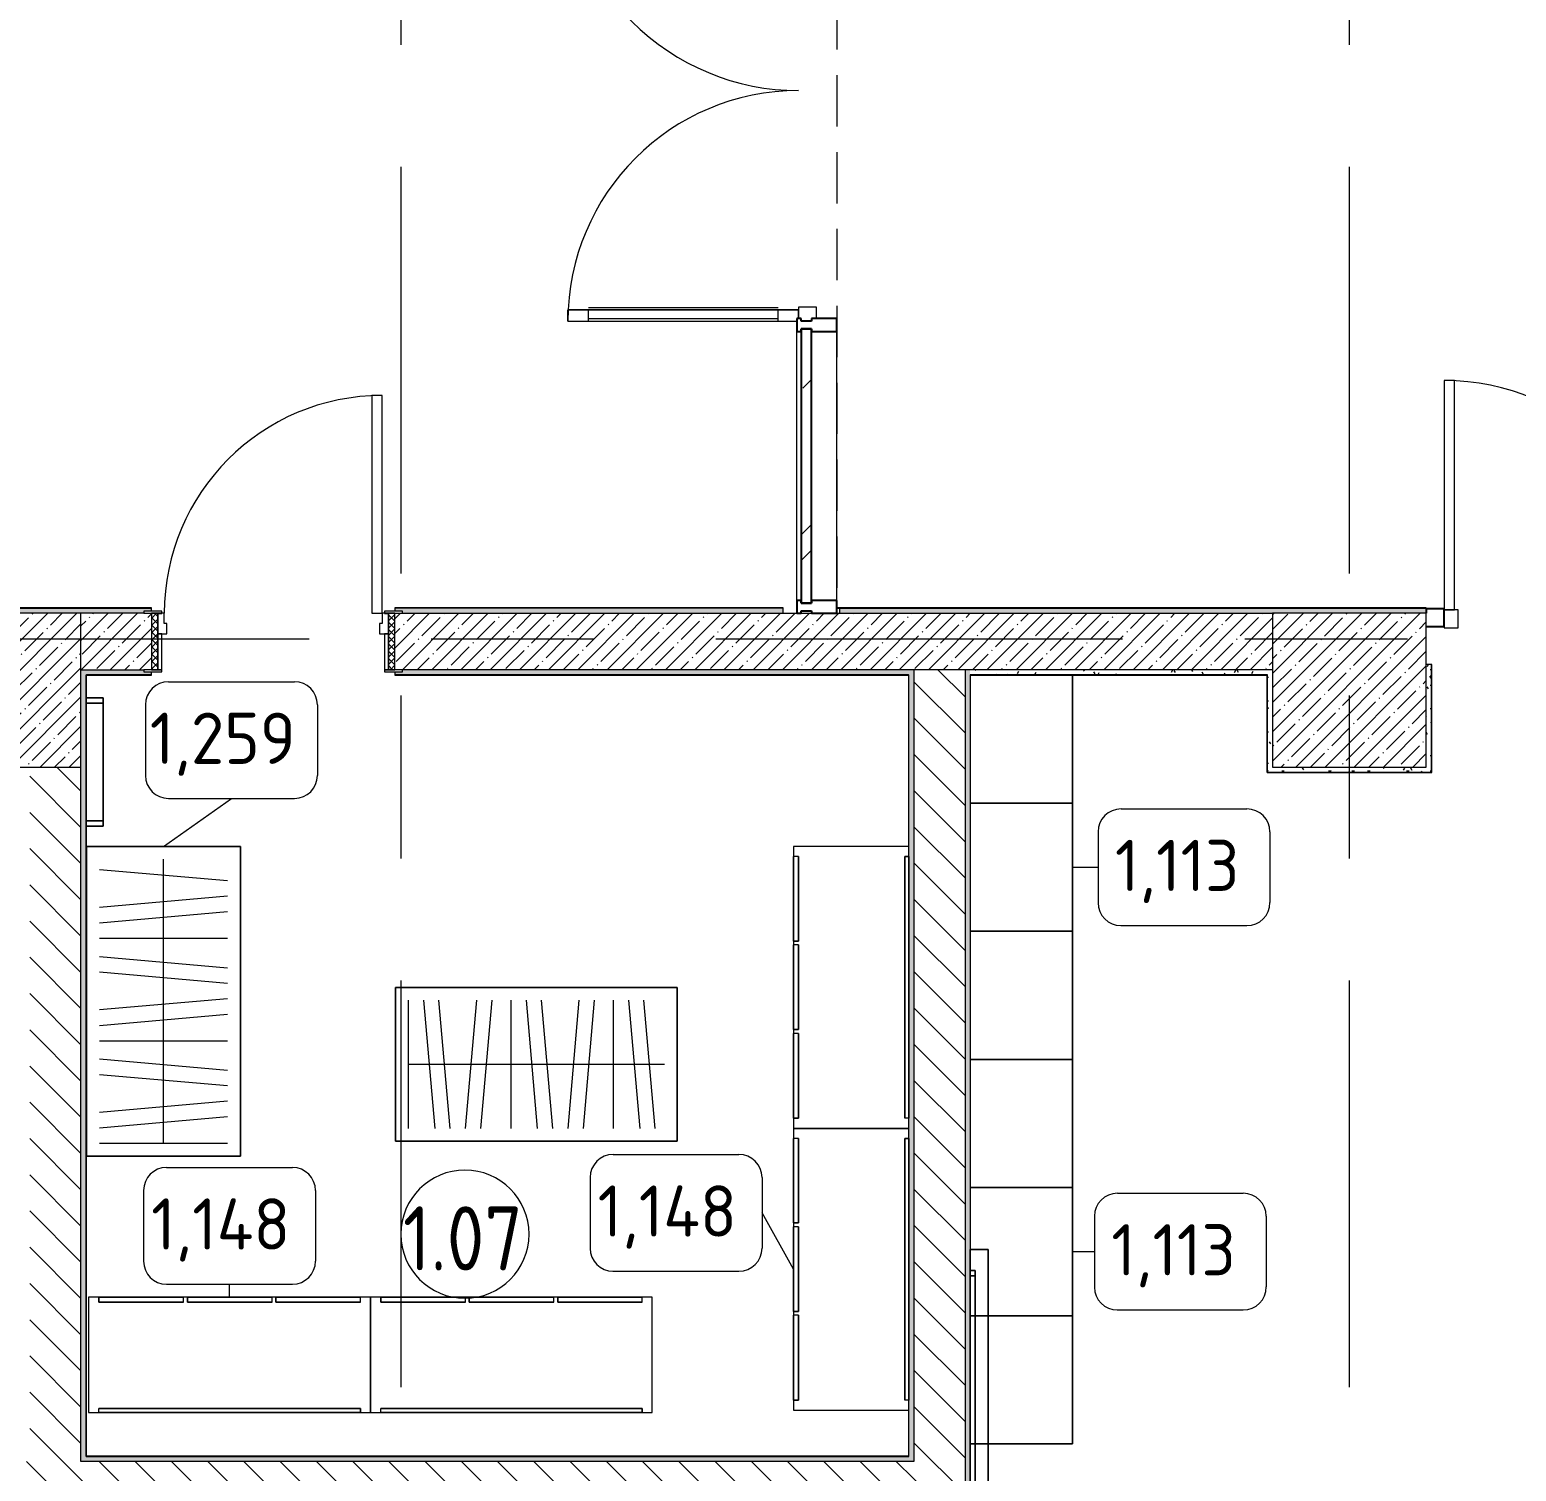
# Model space of a CAD drawing. Header units: millimetres. Extents: x -3724 to 231642, y -8553 to 29017.
# Drawn here: x 17060 to 22861, y 4552 to 10178 of the extents above; entities that cross this region are included whole.
import ezdxf

# ---------------------------------------------------------------- set-up
doc = ezdxf.new("R2010")
doc.units = ezdxf.units.MM
doc.linetypes.add('ADSK_Штрих_ш2 п1', pattern=[300, 200, -100])
doc.linetypes.add('Осевая', pattern=[3175, 635, -476.25, 1587.5, -476.25])
for name, color, linetype, lineweight in [('A-AREA-IDEN', 7, 'Continuous', 9), ('A-DETL-1', 7, 'ADSK_Штрих_ш2 п1', 9), ('A-DETL-GENF', 7, 'Continuous', 9), ('A-DOOR', 7, 'Continuous', 9), ('A-DOOR-FRAM-2', 7, 'Continuous', 9), ('A-GLAZ-CURT', 7, 'Continuous', 9), ('A-GLAZ-CURT-1', 7, 'Continuous', 25), ('A-GLAZ-CWMG', 7, 'Continuous', 9), ('A-GLAZ-CWMG-1', 7, 'Continuous', 25), ('A-WALL', 7, 'Continuous', 9), ('I-FURN-IDEN', 7, 'Continuous', 9), ('I-WALL', 7, 'Continuous', 9), ('S-COLS', 7, 'Continuous', 9), ('Оси-2', 7, 'Осевая', 9)]:
    doc.layers.add(name, color=color, linetype=linetype, lineweight=lineweight)
for name, color, linetype, lineweight, true_color in [('A-DOOR-1', 7, 'Continuous', 9, 0xc0c0c0), ('A-DOOR-FRAM-1', 7, 'Continuous', 9, 0xc0c0c0), ('A-WALL-1', 9, 'Continuous', 9, 0x808080), ('A-WALL-FNSH-1', 9, 'Continuous', 9, 0x808080), ('I-FURN-1', 9, 'Continuous', 9, 0x808080)]:
    doc.layers.add(name, color=color, linetype=linetype, lineweight=lineweight, true_color=true_color)
doc.styles.add('GOST Common', font='GOST_Common.ttf', dxfattribs={"height": 200})
doc.styles.add('GOST Common_1', font='GOST_Common.ttf', dxfattribs={"width": 0.9, "height": 250})
pattern_1 = [(135, (0, 0), (-70.7107, -70.7107), [])]
pattern_2 = [(0, (0, 0), (121.92, 30.48), [10.058, -81.382, 10.058, -81.382, -487.68]), (0, (0, 0), (121.92, 30.48), [-182.88, 10.058, -172.822, 10.058, -81.382, -213.36]), (0, (0, 0), (121.92, 30.48), [-457.2, 10.058, -50.902, 10.058, -142.342]), (120, (45.72, 15.24), (-87.356454, 90.345817), [10.058, -81.382, 10.058, -81.382, -487.68]), (120, (45.72, 15.24), (-87.356454, 90.345817), [-182.88, 10.058, -172.822, 10.058, -81.382, -213.36]), (120, (45.72, 15.24), (-87.356454, 90.345817), [-457.2, 10.058, -50.902, 10.058, -142.342]), (240, (60.96, 76.2), (-34.563546, -120.825817), [10.058, -81.382, 10.058, -81.382, -487.68]), (240, (60.96, 76.2), (-34.563546, -120.825817), [-182.88, 10.058, -172.822, 10.058, -81.382, -213.36]), (240, (60.96, 76.2), (-34.563546, -120.825817), [-457.2, 10.058, -50.902, 10.058, -142.342])]

# ---------------------------------------------------------------- blocks, each defined once
blk = doc.blocks.new('Прямоугольный импост - Импост структурный с накладкой - 160мм Темный-30756008-План расстановки мебели и оборудования 1 этажа в осях 1-12')
at = {"layer": 'A-GLAZ-CWMG-1'}
for p, q in [((-50, 0), (-50, 17)), ((-50, 17), (0, 17)), ((-40, 0), (-50, 0)), ((-40, -40), (-40, 0)), ((0, 0), (-10, 0)), ((-10, 0), (-10, -40)), ((0, 17), (0, 0)), ((-50, -140), (-50, -40)), ((-50, -40), (-40, -40)), ((-10, -40), (0, -40)), ((0, -40), (0, -140)), ((0, -140), (-50, -140))]:
    blk.add_line(p, q, dxfattribs=at)
blk = doc.blocks.new('Дверь_Витражная_остекление_ - ДВН_CОШ в витраже-31920700-План расстановки мебели и оборудования 1 этажа в осях 1-12')
at = {"layer": 'A-DETL-GENF'}
for p, q in [((-900, 60), (-855, 60)), ((-855, 60), (-855, -10)), ((900, 60), (855, 60)), ((855, 60), (855, -10)), ((-910, -930), (-910, -17)), ((-910, -17), (-910, -930)), ((-865, -10), (-900, -10)), ((-865, -10), (-900, -10)), ((-855, -10), (-900, -10)), ((-865, -930), (-865, -10)), ((-865, -930), (-865, -10)), ((855, -10), (900, -10)), ((865, -10), (900, -10)), ((865, -910), (865, -10)), ((865, -10), (865, -910)), ((900, -10), (865, -10)), ((910, -910), (910, -17)), ((910, -910), (910, -17)), ((-910, -90), (-865, -90)), ((-900, -850), (-900, -90)), ((-856, -850), (-856, -90)), ((856, -830), (856, -90)), ((910, -90), (865, -90)), ((900, -830), (900, -90)), ((-910, -850), (-865, -850)), ((910, -830), (865, -830)), ((910, -910), (865, -910)), ((865, -910), (910, -910)), ((-910, -930), (-865, -930)), ((-910, -930), (-865, -930))]:
    blk.add_line(p, q, dxfattribs=at)
at = {"layer": 'A-DOOR-1'}
for p, q in [((-910, -930), (-910, -17)), ((910, -910), (910, -17))]:
    blk.add_line(p, q, dxfattribs=at)
for centre, radius, start, end in [((-910, -10), 920, 270, 0), ((910, -10), 900, 180, 270)]:
    blk.add_arc(centre, radius, start, end, dxfattribs=at)
blk = doc.blocks.new('Системная панель - Стекло - 40мм-31920837-План расстановки мебели и оборудования 1 этажа в осях 1-12')
at = {"layer": 'A-GLAZ-CURT'}
h = blk.add_hatch(dxfattribs=at)
h.set_pattern_fill('FP_18', color=256, style=0, pattern_type=2)
h.set_pattern_definition([(135, (8375, -20170.26), (-282.843, -282.843), [200, -600]), (135, (8475, -20370.26), (-282.843, -282.843), [600, -200]), (135, (8575, -19970.26), (-282.843, -282.843), [200, -600])])
h.paths.add_polyline_path([(535, 0), (535, 40), (-535, 40), (-535, 0), (-157, 0)])
at = {"layer": 'A-GLAZ-CURT-1'}
for p, q in [((535, 40), (-535, 40)), ((-535, 40), (-535, 0)), ((-535, 0), (535, 0)), ((535, 0), (535, 40))]:
    blk.add_line(p, q, dxfattribs=at)
blk = doc.blocks.new('Прямоугольный импост - Импост структурный с накладкой - 160мм Темный-31920697-План расстановки мебели и оборудования 1 этажа в осях 1-12')
at = {"layer": 'A-GLAZ-CWMG'}
for p, q in [((20053.3, 7950), (20053.3, 9000)), ((20210.3, 7950), (20210.3, 9000))]:
    blk.add_line(p, q, dxfattribs=at)
blk = doc.blocks.new('Прямоугольный импост - Импост структурный с накладкой - 160мм Темный-30755591-План расстановки мебели и оборудования 1 этажа в осях 1-12')
at = {"layer": 'A-GLAZ-CWMG-1'}
for p, q in [((-25, 0), (-25, 17)), ((-25, 17), (25, 17)), ((-15, 0), (-25, 0)), ((-15, -40), (-15, 0)), ((25, 0), (15, 0)), ((15, 0), (15, -40)), ((25, 17), (25, 0)), ((-25, -140), (-25, -40)), ((-25, -40), (-15, -40)), ((15, -40), (25, -40)), ((25, -40), (25, -140)), ((25, -140), (-25, -140))]:
    blk.add_line(p, q, dxfattribs=at)
blk = doc.blocks.new('BSC_Колонна _Прямоугольная - 600х600-V54-План расстановки мебели и оборудования 1 этажа в осях 1-12')
at = {"layer": 'S-COLS'}
h = blk.add_hatch(dxfattribs=at)
h.set_pattern_fill('FP_76', color=256, style=0, pattern_type=2)
h.set_pattern_definition([(45, (-22210, -7600), (-57.02463, 57.02463), []), (45, (-22152.975, -7600), (-57.02463, 57.02463), [100.806, -20.161, 3.353, -16.808])])
h.paths.add_polyline_path([(300, -300), (300, 300), (-300, 300), (-300, -300)])
for p, q in [((300, 300), (-300, 300)), ((-300, 300), (-300, -300)), ((300, -300), (300, 300)), ((-300, -300), (300, -300))]:
    blk.add_line(p, q, dxfattribs=at)
blk = doc.blocks.new('BSC_Колонна _Прямоугольная - 600х600-V65-План расстановки мебели и оборудования 1 этажа в осях 1-12')
at = {"layer": 'S-COLS'}
h = blk.add_hatch(dxfattribs=at)
h.set_pattern_fill('FP_89', color=256, style=0, pattern_type=2)
h.set_pattern_definition([(45, (-16960, -7600), (-57.02463, 57.02463), []), (45, (-16902.975, -7600), (-57.02463, 57.02463), [100.806, -20.161, 3.353, -16.808])])
h.paths.add_polyline_path([(100, -300), (300, -300), (300, 300), (-300, 300), (-300, -300)])
for p, q in [((300, 300), (-300, 300)), ((-300, 300), (-300, -300)), ((300, -300), (300, 300)), ((-300, -300), (300, -300))]:
    blk.add_line(p, q, dxfattribs=at)
blk = doc.blocks.new('110_Дверь_СКБ_1Ст_Внутренняя1 - Д-7_л__950x2100h_Туалет-21784696-План расстановки мебели и оборудования 1 этажа в осях 1-12')
at = {"layer": 'A-DOOR'}
h = blk.add_hatch(dxfattribs=at)
h.set_pattern_fill('FP_98', color=256, style=0, pattern_type=2)
h.set_pattern_definition([(135, (1826.41, 174.685), (-14.14214, -14.14214), []), (225, (1826.41, 174.685), (14.14214, -14.14214), [])])
h.paths.add_polyline_path([(487.5, -110), (487.5, 110), (462.5, 110), (462.5, -110)])
at = {"layer": 'A-DOOR-FRAM-2'}
h = blk.add_hatch(dxfattribs=at)
h.set_pattern_fill('FP_99', color=256, style=0, pattern_type=2)
h.set_pattern_definition([(45, (-296.384, 174.685), (-14.1421, 14.1421), []), (135, (-296.384, 174.685), (-14.1421, -14.1421), [])])
h.paths.add_polyline_path([(-437.5, -110), (-437.5, 110), (-462.5, 110), (-462.5, -110)])
at = {"layer": 'A-DOOR-1'}
for p, q in [((437.5, 960), (397.5, 960)), ((397.5, 960), (397.5, 110)), ((437.5, 110), (437.5, 960)), ((397.5, 110), (437.5, 110))]:
    blk.add_line(p, q, dxfattribs=at)
blk.add_arc((437.5, 110), 850, 90, 180, dxfattribs=at)
at = {"layer": 'A-DOOR-FRAM-1'}
for p, q in [((-422.5, 118), (-492.5, 118)), ((-492.5, 118), (-492.5, 110)), ((-422.5, 110), (-422.5, 118)), ((517.5, 118), (447.5, 118)), ((447.5, 118), (447.5, 110)), ((517.5, 110), (517.5, 118)), ((-492.5, 110), (-422.5, 110)), ((-437.5, 110), (-462.5, 110)), ((-462.5, 110), (-462.5, -110)), ((-412.5, 110), (-437.5, 110)), ((-437.5, 110), (-437.5, 30)), ((-437.5, -110), (-437.5, 110)), ((-422.5, 110), (-437.5, 110)), ((-437.5, 110), (-437.5, 109)), ((-437.5, 109), (-422.5, 109)), ((-422.5, 109), (-422.5, 110)), ((-412.5, 70), (-412.5, 110)), ((-402.5, 70), (-412.5, 70)), ((-402.5, 30), (-402.5, 70)), ((437.5, 70), (427.5, 70)), ((427.5, 70), (427.5, 30)), ((437.5, 110), (437.5, 70)), ((462.5, 110), (437.5, 110)), ((462.5, 110), (447.5, 110)), ((447.5, 110), (447.5, 109)), ((447.5, 110), (517.5, 110)), ((447.5, 109), (462.5, 109)), ((462.5, 30), (462.5, 110)), ((487.5, 110), (462.5, 110)), ((462.5, 110), (462.5, -110)), ((462.5, 109), (462.5, 110)), ((487.5, -110), (487.5, 110)), ((-437.5, 30), (-402.5, 30)), ((-422.5, 30), (-437.5, 30)), ((-437.5, 30), (-437.5, -110)), ((-422.5, -110), (-422.5, 30)), ((427.5, 30), (462.5, 30)), ((462.5, 30), (447.5, 30)), ((447.5, 30), (447.5, -110)), ((462.5, -110), (462.5, 30)), ((-422.5, -110), (-492.5, -110)), ((-492.5, -110), (-492.5, -118)), ((-462.5, -110), (-437.5, -110)), ((-437.5, -110), (-422.5, -110)), ((-422.5, -118), (-422.5, -110)), ((447.5, -110), (462.5, -110)), ((517.5, -110), (447.5, -110)), ((447.5, -110), (447.5, -118)), ((462.5, -110), (487.5, -110)), ((517.5, -118), (517.5, -110)), ((-492.5, -118), (-422.5, -118)), ((447.5, -118), (517.5, -118))]:
    blk.add_line(p, q, dxfattribs=at)
blk = doc.blocks.new('Дверь_Витражная_остекление_ - ДВН_ДАО_Главный вход_1200 в свету-31742133-План расстановки мебели и оборудования 1 этажа в осях 1-12')
at = {"layer": 'A-DETL-GENF'}
for p, q in [((-607.5, 925), (-647.5, 925)), ((-647.5, 925), (-647.5, 35)), ((-607.5, 30), (-607.5, 925)), ((647.5, 430), (607.5, 430)), ((607.5, 430), (607.5, 30)), ((647.5, 35), (647.5, 430)), ((-647.5, 30), (-607.5, 30)), ((-592.5, 30), (-647.5, 30)), ((-592.5, -40), (-592.5, 30)), ((592.5, -40), (592.5, 30)), ((592.5, 30), (647.5, 30)), ((607.5, 30), (647.5, 30)), ((-647.5, -35), (-647.5, -40)), ((-647.5, -40), (-592.5, -40)), ((647.5, -40), (592.5, -40)), ((647.5, -35), (647.5, -40))]:
    blk.add_line(p, q, dxfattribs=at)
at = {"layer": 'A-DOOR-1'}
for p, q in [((-647.5, 925), (-647.5, 35)), ((647.5, 430), (647.5, 35))]:
    blk.add_line(p, q, dxfattribs=at)
for centre, radius, start, end in [((-647.5, 30), 895, 360, 90), ((647.5, 30), 400, 90, 180)]:
    blk.add_arc(centre, radius, start, end, dxfattribs=at)
blk = doc.blocks.new('Шкаф с вешалками - 2000-25535017-План расстановки мебели и оборудования 1 этажа в осях 1-12')
at = {"layer": 'A-DETL-GENF'}
for p, q in [((50, 550), (50, 50)), ((110, 550), (153.7, 50)), ((213.7, 50), (170, 550)), ((273.7, 50), (317.5, 550)), ((333.7, 50), (377.5, 550)), ((450, 550), (450, 50)), ((510, 550), (553.7, 50)), ((613.7, 50), (570, 550)), ((673.7, 50), (717.5, 550)), ((733.7, 50), (777.5, 550)), ((850, 550), (850, 50)), ((910, 550), (953.7, 50)), ((1013.7, 50), (970, 550)), ((50, 300), (1050, 300))]:
    blk.add_line(p, q, dxfattribs=at)
at = {"layer": 'I-FURN-1'}
for p, q in [((1100, 600), (0, 600)), ((0, 600), (0, 0)), ((0, 0), (0, 600)), ((0, 600), (1100, 600)), ((1100, 0), (1100, 600)), ((1100, 600), (1100, 0)), ((0, 0), (1100, 0)), ((1100, 0), (0, 0))]:
    blk.add_line(p, q, dxfattribs=at)
blk = doc.blocks.new('Шкаф с вешалками - 2000-25533530-План расстановки мебели и оборудования 1 этажа в осях 1-12')
at = {"layer": 'A-DETL-GENF'}
for p, q in [((50, 550), (50, 50)), ((110, 550), (153.7, 50)), ((213.7, 50), (170, 550)), ((273.7, 50), (317.5, 550)), ((333.7, 50), (377.5, 550)), ((450, 550), (450, 50)), ((510, 550), (553.7, 50)), ((613.7, 50), (570, 550)), ((673.7, 50), (717.5, 550)), ((733.7, 50), (777.5, 550)), ((850, 550), (850, 50)), ((910, 550), (953.7, 50)), ((1013.7, 50), (970, 550)), ((1073.7, 50), (1117.5, 550)), ((50, 300), (1158, 300))]:
    blk.add_line(p, q, dxfattribs=at)
at = {"layer": 'I-FURN-1'}
for p, q in [((1208, 600), (0, 600)), ((0, 600), (0, 0)), ((0, 0), (0, 600)), ((0, 600), (1208, 600)), ((1208, 0), (1208, 600)), ((1208, 600), (1208, 0)), ((0, 0), (1208, 0)), ((1208, 0), (0, 0))]:
    blk.add_line(p, q, dxfattribs=at)
blk = doc.blocks.new('стеллаж для обуви 1000х450х1 - 1100 x 1700 x 450 mm-25471993-План расстановки мебели и оборудования 1 этажа в осях 1-12')
at = {"layer": 'I-FURN-1'}
for p, q in [((72.1, 184.9), (72.1, -265.1)), ((72.1, 184.9), (72.1, -265.1)), ((111.1, 184.9), (1132.1, 184.9)), ((1132.1, 184.9), (111.1, 184.9)), ((111.1, 169.9), (111.1, 184.9)), ((111.1, 184.9), (111.1, 169.9)), ((1132.1, 184.9), (1132.1, 169.9)), ((1132.1, 184.9), (1132.1, 169.9)), ((1172.1, -265.1), (1172.1, 184.9)), ((1172.1, -265.1), (1172.1, 184.9)), ((111.1, 169.9), (1132.1, 169.9)), ((1132.1, 169.9), (111.1, 169.9)), ((72.1, -265.1), (1172.1, -265.1)), ((441.2, -245.1), (111.1, -245.1)), ((111.1, -245.1), (441.2, -245.1)), ((441.2, -245.1), (111.1, -245.1)), ((111.1, -245.1), (441.2, -245.1)), ((441.2, -245.1), (111.1, -245.1)), ((111.1, -245.1), (441.2, -245.1)), ((111.1, -245.1), (111.1, -265.1)), ((111.1, -245.1), (111.1, -265.1)), ((111.1, -245.1), (111.1, -265.1)), ((111.1, -245.1), (111.1, -265.1)), ((111.1, -245.1), (111.1, -265.1)), ((111.1, -245.1), (111.1, -265.1)), ((441.2, -265.1), (111.1, -265.1)), ((111.1, -265.1), (441.2, -265.1)), ((441.2, -265.1), (111.1, -265.1)), ((111.1, -265.1), (441.2, -265.1)), ((441.2, -265.1), (111.1, -265.1)), ((111.1, -265.1), (441.2, -265.1)), ((172.1, -265.1), (1172.1, -265.1)), ((441.2, -265.1), (441.2, -245.1)), ((441.2, -245.1), (441.2, -265.1)), ((441.2, -265.1), (441.2, -245.1)), ((441.2, -245.1), (441.2, -265.1)), ((441.2, -265.1), (441.2, -245.1)), ((441.2, -245.1), (441.2, -265.1)), ((786.2, -245.1), (456.2, -245.1)), ((456.2, -245.1), (786.2, -245.1)), ((786.2, -245.1), (456.2, -245.1)), ((456.2, -245.1), (786.2, -245.1)), ((786.2, -245.1), (456.2, -245.1)), ((456.2, -245.1), (786.2, -245.1)), ((456.2, -245.1), (456.2, -265.1)), ((456.2, -245.1), (456.2, -265.1)), ((456.2, -245.1), (456.2, -265.1)), ((456.2, -245.1), (456.2, -265.1)), ((456.2, -245.1), (456.2, -265.1)), ((456.2, -245.1), (456.2, -265.1)), ((786.2, -265.1), (456.2, -265.1)), ((456.2, -265.1), (786.2, -265.1)), ((786.2, -265.1), (456.2, -265.1)), ((456.2, -265.1), (786.2, -265.1)), ((786.2, -265.1), (456.2, -265.1)), ((456.2, -265.1), (786.2, -265.1)), ((786.2, -265.1), (786.2, -245.1)), ((786.2, -245.1), (786.2, -265.1)), ((786.2, -265.1), (786.2, -245.1)), ((786.2, -245.1), (786.2, -265.1)), ((786.2, -265.1), (786.2, -245.1)), ((786.2, -245.1), (786.2, -265.1)), ((1132.1, -245.1), (801.2, -245.1)), ((801.2, -245.1), (1132.1, -245.1)), ((1132.1, -245.1), (801.2, -245.1)), ((801.2, -245.1), (1132.1, -245.1)), ((1132.1, -245.1), (801.2, -245.1)), ((801.2, -245.1), (1132.1, -245.1)), ((801.2, -245.1), (801.2, -265.1)), ((801.2, -245.1), (801.2, -265.1)), ((801.2, -245.1), (801.2, -265.1)), ((801.2, -245.1), (801.2, -265.1)), ((801.2, -245.1), (801.2, -265.1)), ((801.2, -245.1), (801.2, -265.1)), ((1132.1, -265.1), (801.2, -265.1)), ((801.2, -265.1), (1132.1, -265.1)), ((1132.1, -265.1), (801.2, -265.1)), ((801.2, -265.1), (1132.1, -265.1)), ((1132.1, -265.1), (801.2, -265.1)), ((801.2, -265.1), (1132.1, -265.1)), ((1132.1, -265.1), (1132.1, -245.1)), ((1132.1, -245.1), (1132.1, -265.1)), ((1132.1, -265.1), (1132.1, -245.1)), ((1132.1, -245.1), (1132.1, -265.1)), ((1132.1, -265.1), (1132.1, -245.1)), ((1132.1, -245.1), (1132.1, -265.1))]:
    blk.add_line(p, q, dxfattribs=at)
blk = doc.blocks.new('стеллаж для обуви 1000х450х1 - 1100 x 1700 x 450 mm-V104-План расстановки мебели и оборудования 1 этажа в осях 1-12')
at = {"layer": 'I-FURN-1'}
for p, q in [((1172.1, 184.9), (72.1, 184.9)), ((72.1, 184.9), (72.1, -265.1)), ((72.1, 184.9), (72.1, -265.1)), ((111.1, 184.9), (1132.1, 184.9)), ((1132.1, 184.9), (111.1, 184.9)), ((111.1, 169.9), (111.1, 184.9)), ((111.1, 184.9), (111.1, 169.9)), ((1172.1, 184.9), (172.1, 184.9)), ((1132.1, 184.9), (1132.1, 169.9)), ((1132.1, 184.9), (1132.1, 169.9)), ((1172.1, -265.1), (1172.1, 184.9)), ((1172.1, -265.1), (1172.1, 184.9)), ((111.1, 169.9), (1132.1, 169.9)), ((1132.1, 169.9), (111.1, 169.9)), ((72.1, -265.1), (1172.1, -265.1)), ((441.2, -245.1), (111.1, -245.1)), ((111.1, -245.1), (441.2, -245.1)), ((441.2, -245.1), (111.1, -245.1)), ((111.1, -245.1), (441.2, -245.1)), ((441.2, -245.1), (111.1, -245.1)), ((111.1, -245.1), (441.2, -245.1)), ((111.1, -245.1), (111.1, -265.1)), ((111.1, -245.1), (111.1, -265.1)), ((111.1, -245.1), (111.1, -265.1)), ((111.1, -245.1), (111.1, -265.1)), ((111.1, -245.1), (111.1, -265.1)), ((111.1, -245.1), (111.1, -265.1)), ((441.2, -265.1), (111.1, -265.1)), ((111.1, -265.1), (441.2, -265.1)), ((441.2, -265.1), (111.1, -265.1)), ((111.1, -265.1), (441.2, -265.1)), ((441.2, -265.1), (111.1, -265.1)), ((111.1, -265.1), (441.2, -265.1)), ((172.1, -265.1), (1172.1, -265.1)), ((441.2, -265.1), (441.2, -245.1)), ((441.2, -245.1), (441.2, -265.1)), ((441.2, -265.1), (441.2, -245.1)), ((441.2, -245.1), (441.2, -265.1)), ((441.2, -265.1), (441.2, -245.1)), ((441.2, -245.1), (441.2, -265.1)), ((786.2, -245.1), (456.2, -245.1)), ((456.2, -245.1), (786.2, -245.1)), ((786.2, -245.1), (456.2, -245.1)), ((456.2, -245.1), (786.2, -245.1)), ((786.2, -245.1), (456.2, -245.1)), ((456.2, -245.1), (786.2, -245.1)), ((456.2, -245.1), (456.2, -265.1)), ((456.2, -245.1), (456.2, -265.1)), ((456.2, -245.1), (456.2, -265.1)), ((456.2, -245.1), (456.2, -265.1)), ((456.2, -245.1), (456.2, -265.1)), ((456.2, -245.1), (456.2, -265.1)), ((786.2, -265.1), (456.2, -265.1)), ((456.2, -265.1), (786.2, -265.1)), ((786.2, -265.1), (456.2, -265.1)), ((456.2, -265.1), (786.2, -265.1)), ((786.2, -265.1), (456.2, -265.1)), ((456.2, -265.1), (786.2, -265.1)), ((786.2, -265.1), (786.2, -245.1)), ((786.2, -245.1), (786.2, -265.1)), ((786.2, -265.1), (786.2, -245.1)), ((786.2, -245.1), (786.2, -265.1)), ((786.2, -265.1), (786.2, -245.1)), ((786.2, -245.1), (786.2, -265.1)), ((1132.1, -245.1), (801.2, -245.1)), ((801.2, -245.1), (1132.1, -245.1)), ((1132.1, -245.1), (801.2, -245.1)), ((801.2, -245.1), (1132.1, -245.1)), ((1132.1, -245.1), (801.2, -245.1)), ((801.2, -245.1), (1132.1, -245.1)), ((801.2, -245.1), (801.2, -265.1)), ((801.2, -245.1), (801.2, -265.1)), ((801.2, -245.1), (801.2, -265.1)), ((801.2, -245.1), (801.2, -265.1)), ((801.2, -245.1), (801.2, -265.1)), ((801.2, -245.1), (801.2, -265.1)), ((1132.1, -265.1), (801.2, -265.1)), ((801.2, -265.1), (1132.1, -265.1)), ((1132.1, -265.1), (801.2, -265.1)), ((801.2, -265.1), (1132.1, -265.1)), ((1132.1, -265.1), (801.2, -265.1)), ((801.2, -265.1), (1132.1, -265.1)), ((1132.1, -265.1), (1132.1, -245.1)), ((1132.1, -245.1), (1132.1, -265.1)), ((1132.1, -265.1), (1132.1, -245.1)), ((1132.1, -245.1), (1132.1, -265.1)), ((1132.1, -265.1), (1132.1, -245.1)), ((1132.1, -245.1), (1132.1, -265.1))]:
    blk.add_line(p, q, dxfattribs=at)
blk = doc.blocks.new('Зеркало обычное - 1_30-27003948-План расстановки мебели и оборудования 1 этажа в осях 1-12')
at = {"layer": 'I-FURN-1'}
for p, q in [((250, 60), (-250, 60)), ((-250, 60), (-250, -6.2)), ((-250, -6.2), (-250, 60)), ((230, 60), (-230, 60)), ((-230, 60), (-230, -6.2)), ((-230, -6.2), (-230, 60)), ((230, 60), (-230, 60)), ((-230, -6.2), (-230, 60)), ((-230, -6.2), (-230, 60)), ((230, -6.2), (230, 60)), ((230, 60), (230, -6.2)), ((230, 60), (230, -6.2)), ((230, -6.2), (230, 60)), ((250, -6.2), (250, 60)), ((250, 60), (250, -6.2)), ((-250, -6.2), (250, -6.2)), ((-230, -6.2), (-250, -6.2)), ((-230, -6.2), (230, -6.2)), ((230, -6.2), (-230, -6.2)), ((230, -6.2), (-230, -6.2)), ((-230, -6.2), (230, -6.2)), ((230, -6.2), (-230, -6.2)), ((250, -6.2), (230, -6.2))]:
    blk.add_line(p, q, dxfattribs=at)
blk = doc.blocks.new('Зеркало обычное - Доска-32858920-План расстановки мебели и оборудования 1 этажа в осях 1-12')
at = {"layer": 'I-FURN-1'}
for p, q in [((2025, 60), (-2025, 60)), ((-2025, 60), (-2025, 40)), ((-2025, 40), (-2025, 60)), ((2005, 60), (-2005, 60)), ((-2005, 60), (-2005, 40)), ((-2005, 40), (-2005, 60)), ((2005, 60), (-2005, 60)), ((-2005, 40), (-2005, 60)), ((-2005, 40), (-2005, 60)), ((2005, 40), (2005, 60)), ((2005, 60), (2005, 40)), ((2005, 60), (2005, 40)), ((2005, 40), (2005, 60)), ((2025, 40), (2025, 60)), ((2025, 60), (2025, 40)), ((-2025, 40), (2025, 40)), ((-2017.3, 40), (-2025, 40)), ((-2005, 40), (-2017.3, 40)), ((-2005, 40), (2005, 40)), ((2005, 40), (-2005, 40)), ((2005, 40), (-2005, 40)), ((-2005, 40), (2005, 40)), ((2005, 40), (-2005, 40)), ((2025, 40), (2005, 40))]:
    blk.add_line(p, q, dxfattribs=at)
blk = doc.blocks.new('1_113 тумба - 1_113 тумба-V152-План расстановки мебели и оборудования 1 этажа в осях 1-12')
at = {"layer": 'I-FURN-1'}
for p, q in [((-399, 1500), (0, 1500)), ((0, 1500), (-399, 1500)), ((-399, 1500), (0, 1500)), ((0, 1500), (0, 0)), ((0, 1000), (0, 1500)), ((0, 1500), (0, 1000)), ((0, 1000), (-399, 1000)), ((-399, 1000), (0, 1000)), ((-399, 1000), (0, 1000)), ((0, 1000), (-399, 1000)), ((0, 500), (0, 1000)), ((0, 1000), (0, 500)), ((-399, 500), (0, 500)), ((0, 500), (-399, 500)), ((0, 500), (-399, 500)), ((-399, 500), (0, 500)), ((0, 0), (0, 500)), ((0, 500), (0, 0)), ((0, 0), (-399, 0)), ((-399, 0), (0, 0)), ((0, 0), (-399, 0))]:
    blk.add_line(p, q, dxfattribs=at)
blk = doc.blocks.new('1_113 тумба - 1_113 тумба-V153-План расстановки мебели и оборудования 1 этажа в осях 1-12')
at = {"layer": 'I-FURN-1'}
for p, q in [((-399, 1500), (0, 1500)), ((0, 1500), (-399, 1500)), ((-399, 1500), (0, 1500)), ((0, 1500), (0, 0)), ((0, 1000), (0, 1500)), ((0, 1500), (0, 1000)), ((0, 1000), (-399, 1000)), ((-399, 1000), (0, 1000)), ((-399, 1000), (0, 1000)), ((0, 1000), (-399, 1000)), ((0, 500), (0, 1000)), ((0, 1000), (0, 500)), ((-399, 500), (-379, 500)), ((-379, 500), (-399, 500)), ((-379, 500), (-398.8, 500)), ((-398.8, 500), (-379, 500)), ((-379, 500), (0, 500)), ((-328.8, 500), (-379, 500)), ((0, 500), (-379, 500)), ((-379, 500), (-328.8, 500)), ((0, 500), (-328.8, 500)), ((-328.8, 500), (0, 500)), ((0, 0), (0, 500)), ((0, 500), (0, 0)), ((-399, 0), (-379, 0)), ((-379, 0), (-398.8, 0)), ((-379, 0), (-398.8, 0)), ((-328.8, 0), (-379, 0)), ((-379, 0), (0, 0)), ((-328.8, 0), (-379, 0)), ((0, 0), (-328.8, 0)), ((0, 0), (-328.8, 0))]:
    blk.add_line(p, q, dxfattribs=at)
blk = doc.blocks.new('Прямоугольный импост - 50 x 70 мм-31701779-План расстановки мебели и оборудования 1 этажа в осях 1-12')
at = {"layer": 'A-GLAZ-CWMG-1'}
for p, q in [((0, 35), (-70, 35)), ((-70, 35), (-70, -35)), ((-70, -35), (0, -35)), ((0, -35), (0, -17))]:
    blk.add_line(p, q, dxfattribs=at)
blk = doc.blocks.new('Марка_Мебель - В прямоуг_Balcon_Марка-25523697-План расстановки мебели и оборудования 1 этажа в осях 1-12')
at = {"layer": 'I-FURN-IDEN'}
for p, q in [((-2.455, 2.278), (2.455, 2.278)), ((-3.355, 1.378), (-3.355, -1.384)), ((3.355, 1.378), (3.355, -1.378)), ((-2.461, -2.278), (2.455, -2.278))]:
    blk.add_line(p, q, dxfattribs=at)
for centre, radius, start, end in [((-2.455, 1.378), 0.9, 90, 180), ((2.455, 1.378), 0.9, 0, 90), ((-2.461, -1.384), 0.893, 180, 270), ((2.455, -1.378), 0.9, 270, 0)]:
    blk.add_arc(centre, radius, start, end, dxfattribs=at)
blk = doc.blocks.new('Марка_Помещения - Номер-25198446-План расстановки мебели и оборудования 1 этажа в осях 1-12')
at = {"layer": 'A-AREA-IDEN'}
for start, end in [(360, 180), (180, 360)]:
    blk.add_arc((0, 0), 2.5, start, end, dxfattribs=at)

msp = doc.modelspace()

# ---------------------------------------------------------------- hatches: boundary and pattern name
at = {"layer": 'I-WALL'}
h = msp.add_hatch(dxfattribs=at)
h.set_pattern_fill('FP_103', color=256, style=0, pattern_type=2)
h.set_pattern_definition(pattern_2)
h.paths.add_polyline_path([(14310, 7900), (14700, 7900), (14700, 7908), (14730, 7908), (14730, 7920), (14310, 7920)])
h.paths.add_polyline_path([(16130, 7900), (17505, 7900), (17505, 7908), (17535, 7908), (17535, 7920), (15855, 7920), (15855, 7908), (15860, 7908), (15860, 7900), (16127, 7900)])
h.paths.add_polyline_path([(20000, 7900), (20000, 7920), (18485, 7920), (18485, 7908), (18515, 7908), (18515, 7900), (18627.2, 7900)])
h = msp.add_hatch(dxfattribs=at)
h.set_pattern_fill('FP_1', color=256, style=0, pattern_type=2)
h.set_pattern_definition([(45, (0, 0), (-57.02463, 57.02463), []), (45, (57.025, 0), (-57.02463, 57.02463), [100.806, -20.161, 3.353, -16.808])])
h.paths.add_polyline_path([(18515, 7680), (21910, 7680), (21910, 7900), (18485, 7900), (18485, 7680)])
h.paths.add_polyline_path([(17260, 7680), (17535, 7680), (17535, 7900), (17260, 7900), (17260, 7841.3)])
h = msp.add_hatch(dxfattribs=at)
h.set_pattern_fill('FP_103', color=256, style=0, pattern_type=2)
h.set_pattern_definition(pattern_2)
h.paths.add_polyline_path([(28710, 7900), (30210, 7900), (30210, 7920), (25010, 7920), (25010, 7900), (28628.2, 7900)])
h.paths.add_polyline_path([(37379, 7900), (38290.2, 7900), (38290.2, 7920), (32710, 7920), (32710, 7900), (37210, 7900)])
h.paths.add_polyline_path([(21127.5, 7900), (22510, 7900), (22510, 7920), (20220, 7920), (20220, 7900), (20710, 7900)])
h = msp.add_hatch(dxfattribs=at)
h.set_pattern_fill('FP_103', color=256, style=0, pattern_type=2)
h.set_pattern_definition(pattern_2)
h.paths.add_polyline_path([(20489, 7660), (20510, 7660), (20510, 7680), (18515, 7679.7), (18515, 7672), (18485, 7672), (18485, 7660), (20040, 7660)])
h.paths.add_polyline_path([(17260, 7660), (17535, 7660), (17535, 7672), (17505, 7672), (17505, 7680), (17260, 7680)])
h = msp.add_hatch(dxfattribs=at)
h.set_pattern_fill('FP_103', color=256, style=0, pattern_type=2)
h.set_pattern_definition(pattern_2)
h.paths.add_polyline_path([(17260, 4590), (17280, 4590), (17280, 7660), (17260, 7660), (17260, 4610)])
h = msp.add_hatch(dxfattribs=at)
h.set_pattern_fill('FP_103', color=256, style=0, pattern_type=2)
h.set_pattern_definition(pattern_2)
h.paths.add_polyline_path([(20490, 4610), (20510, 4610.1), (20510, 7660), (20490, 7660), (20490, 4611)])
h = msp.add_hatch(dxfattribs=at)
h.set_pattern_fill('FP_16', color=256, style=0, pattern_type=2)
h.set_pattern_definition(pattern_1)
h.paths.add_polyline_path([(20510, 100), (20710, 100), (20710, 7680), (20510, 7680), (20510, 127.2)])
h = msp.add_hatch(dxfattribs=at)
h.set_pattern_fill('FP_103', color=256, style=0, pattern_type=2)
h.set_pattern_definition(pattern_2)
h.paths.add_polyline_path([(20730, 140), (20729, 7680), (20710, 7680), (20710, 140)])
h = msp.add_hatch(dxfattribs=at)
h.set_pattern_fill('FP_103', color=256, style=0, pattern_type=2)
h.set_pattern_definition(pattern_2)
h.paths.add_polyline_path([(21890, 7660), (21890, 7680), (20730, 7680), (20730, 7660), (21889, 7660)])
h = msp.add_hatch(dxfattribs=at)
h.set_pattern_fill('FP_103', color=256, style=0, pattern_type=2)
h.set_pattern_definition(pattern_2)
h.paths.add_polyline_path([(21910, 7300), (21910, 7680), (21890, 7680), (21890, 7300)])
h = msp.add_hatch(dxfattribs=at)
h.set_pattern_fill('FP_103', color=256, style=0, pattern_type=2)
h.set_pattern_definition(pattern_2)
h.paths.add_polyline_path([(22530, 7280), (22530, 7700), (22510, 7700), (22510, 7280)])
h = msp.add_hatch(dxfattribs=at)
h.set_pattern_fill('FP_16', color=256, style=0, pattern_type=2)
h.set_pattern_definition(pattern_1)
h.paths.add_polyline_path([(17060, 4590), (17260, 4590), (17260, 7300), (17060, 7300), (17060, 5066)])
h = msp.add_hatch(dxfattribs=at)
h.set_pattern_fill('FP_103', color=256, style=0, pattern_type=2)
h.set_pattern_definition(pattern_2)
h.paths.add_polyline_path([(21910, 7280), (22510, 7280), (22510, 7300), (21890, 7300), (21890, 7280)])
h = msp.add_hatch(dxfattribs=at)
h.set_pattern_fill('FP_16', color=256, style=0, pattern_type=2)
h.set_pattern_definition(pattern_1)
h.paths.add_polyline_path([(18627.2, 4390), (20510, 4390), (20510, 4590), (14330, 4590), (14330, 4390), (16127, 4390)])
h = msp.add_hatch(dxfattribs=at)
h.set_pattern_fill('FP_103', color=256, style=0, pattern_type=2)
h.set_pattern_definition(pattern_2)
h.paths.add_polyline_path([(19489.6, 4590), (20510, 4590), (20510, 4610), (17280, 4610), (17280, 4590), (18627.2, 4590)])

# ---------------------------------------------------------------- linework, layer by layer
at = {"layer": 'A-DETL-1'}
msp.add_line((20210, 10900), (20210, 7921), dxfattribs=at)
at = {"layer": 'A-WALL'}
for p, q in [((17280, 4610), (17280, 7660)), ((20490, 4610), (20490, 7660)), ((21890, 7660), (20730, 7660)), ((20730, 7660), (20730, 140)), ((20731, 7659), (20730, 7659)), ((21890, 7300), (21890, 7660)), ((17280, 4610), (20490, 4610))]:
    msp.add_line(p, q, dxfattribs=at)
at = {"layer": 'A-WALL-1'}
for p, q in [((17505, 7900), (17260, 7900)), ((17535, 7908), (17535, 7920)), ((20000, 7920), (18485, 7920)), ((18485, 7920), (18485, 7908)), ((18515, 7900), (21910, 7900)), ((20000, 7900), (20000, 7920)), ((20220, 7920), (20220, 7900)), ((22510, 7900), (22510, 7920)), ((17260, 7680), (17505, 7680)), ((17280, 7660), (17281, 7660)), ((17535, 7660), (17535, 7672)), ((18485, 7672), (18485, 7660)), ((21910, 7680), (18515, 7680)), ((20489, 7660), (20490, 7660)), ((20510, 7680), (20510, 4590)), ((20710, 7680), (20710, -250)), ((22530, 7700), (22510, 7700)), ((22530, 7280), (22530, 7700)), ((17260, 4590), (17260, 7300)), ((21890, 7280), (22530, 7280)), ((20510, 4590), (17260, 4590))]:
    msp.add_line(p, q, dxfattribs=at)
at = {"layer": 'A-WALL-FNSH-1'}
for p, q in [((17535, 7921), (15830, 7921)), ((15830, 7920), (17535, 7920)), ((17535, 7920), (17535, 7921)), ((20000, 7921), (18485, 7921)), ((18485, 7921), (18485, 7920)), ((20000, 7920), (20000, 7921)), ((22510, 7921), (20210, 7921)), ((20210, 7921), (20210, 7920)), ((20210, 7920), (22510, 7920)), ((22510, 7920), (22510, 7921)), ((17535, 7660), (17281, 7660)), ((17281, 4611), (17281, 7659)), ((17281, 7659), (17535, 7659)), ((17535, 7659), (17535, 7660)), ((20489, 7660), (18485, 7660)), ((18485, 7660), (18485, 7659)), ((18485, 7659), (20489, 7659)), ((20489, 7659), (20489, 4611)), ((20731, 7659), (21889, 7659)), ((20731, 140), (20731, 7659)), ((21889, 7279), (21889, 7660)), ((22531, 7700), (22530, 7700)), ((22531, 7279), (22531, 7700)), ((21889, 7279), (22531, 7279)), ((21890, 7280), (21890, 7300)), ((20489, 4611), (17281, 4611))]:
    msp.add_line(p, q, dxfattribs=at)
at = {"layer": 'I-FURN-1'}
for p, q in [((20800.2, 5417), (20730.2, 5417)), ((20730.2, 5417), (20730.2, 5335)), ((20730.2, 5335), (20730.2, 5417)), ((20730.2, 5417), (20800.2, 5417)), ((20800.2, 4659), (20800.2, 5417)), ((20800.2, 5417), (20800.2, 4659)), ((20730.2, 5335), (20730.2, 5315)), ((20730.2, 5315), (20730.2, 5335)), ((20730.2, 5315), (20730.2, 4659)), ((20730.2, 4659), (20730.2, 5315)), ((20730.2, 4659), (20730.2, 1367)), ((20730.2, 1367), (20730.2, 4659)), ((20800.2, 1367), (20800.2, 4659)), ((20800.2, 4659), (20800.2, 1367))]:
    msp.add_line(p, q, dxfattribs=at)
at = {"layer": 'I-FURN-IDEN'}
for p, q in [((17582, 6990), (17847.3, 7177.6)), ((21129, 6909), (21228.9, 6909)), ((20040, 5339.9), (19917.7, 5560.2)), ((21129, 5409), (21214.7, 5409)), ((17839.6, 5231.3), (17839.6, 5282))]:
    msp.add_line(p, q, dxfattribs=at)
at = {"layer": 'Оси-2'}
for p, q in [((18510, 593.7), (18510, 24898.1)), ((22210, 593.7), (22210, 24898.1)), ((-423.7, 7800), (35770, 7800))]:
    msp.add_line(p, q, dxfattribs=at)

# ---------------------------------------------------------------- block references
at = {"layer": 'A-AREA-IDEN', "xscale": 99.99999999999993, "yscale": 99.99999999999993, "zscale": 99.99999999999993}
msp.add_blockref('Марка_Помещения - Номер-25198446-План расстановки мебели и оборудования 1 этажа в осях 1-12', (18758.4, 5477.1), dxfattribs=at)
at = {"layer": 'A-DOOR-1', "rotation": 269.9999999999999}
msp.add_blockref('Дверь_Витражная_остекление_ - ДВН_CОШ в витраже-31920700-План расстановки мебели и оборудования 1 этажа в осях 1-12', (20070.3, 9950), dxfattribs=at)
at = {"layer": 'A-DOOR-1'}
for name, p in [('Дверь_Витражная_остекление_ - ДВН_ДАО_Главный вход_1200 в свету-31742133-План расстановки мебели и оборудования 1 этажа в осях 1-12', (23227.5, 7883)), ('110_Дверь_СКБ_1Ст_Внутренняя1 - Д-7_л__950x2100h_Туалет-21784696-План расстановки мебели и оборудования 1 этажа в осях 1-12', (17997.5, 7790))]:
    msp.add_blockref(name, p, dxfattribs=at)
at = {"layer": 'A-GLAZ-CURT', "rotation": 269.9999999999999}
msp.add_blockref('Системная панель - Стекло - 40мм-31920837-План расстановки мебели и оборудования 1 этажа в осях 1-12', (20070.3, 8475), dxfattribs=at)
at = {"layer": 'A-GLAZ-CWMG', "extrusion": (0, 0, -1), "rotation": 270.0000000000001}
for name, p in [('Прямоугольный импост - Импост структурный с накладкой - 160мм Темный-30755591-План расстановки мебели и оборудования 1 этажа в осях 1-12', (-20070.3, 9025)), ('Прямоугольный импост - Импост структурный с накладкой - 160мм Темный-30756008-План расстановки мебели и оборудования 1 этажа в осях 1-12', (-20070.3, 7900))]:
    msp.add_blockref(name, p, dxfattribs=at)
at = {"layer": 'A-GLAZ-CWMG'}
msp.add_blockref('Прямоугольный импост - Импост структурный с накладкой - 160мм Темный-31920697-План расстановки мебели и оборудования 1 этажа в осях 1-12', (0, 0), dxfattribs=at)
at = {"layer": 'A-GLAZ-CWMG', "rotation": 180}
msp.add_blockref('Прямоугольный импост - 50 x 70 мм-31701779-План расстановки мебели и оборудования 1 этажа в осях 1-12', (22510, 7883), dxfattribs=at)
at = {"layer": 'I-FURN-1'}
for name, p in [('1_113 тумба - 1_113 тумба-V152-План расстановки мебели и оборудования 1 этажа в осях 1-12', (21129, 6159)), ('Шкаф с вешалками - 2000-25535017-План расстановки мебели и оборудования 1 этажа в осях 1-12', (18487.1, 5840)), ('1_113 тумба - 1_113 тумба-V153-План расстановки мебели и оборудования 1 этажа в осях 1-12', (21129, 4659))]:
    msp.add_blockref(name, p, dxfattribs=at)
for name, p, rotation in [('Зеркало обычное - 1_30-27003948-План расстановки мебели и оборудования 1 этажа в осях 1-12', (17340, 7320), 90.00000000000017), ('Шкаф с вешалками - 2000-25533530-План расстановки мебели и оборудования 1 этажа в осях 1-12', (17882, 5782), 89.9999999999999), ('стеллаж для обуви 1000х450х1 - 1100 x 1700 x 450 mm-25471993-План расстановки мебели и оборудования 1 этажа в осях 1-12', (20305.1, 7061.9), 270.0000000000002), ('стеллаж для обуви 1000х450х1 - 1100 x 1700 x 450 mm-25471993-План расстановки мебели и оборудования 1 этажа в осях 1-12', (20305.1, 5961.9), 270.0000000000002), ('Зеркало обычное - Доска-32858920-План расстановки мебели и оборудования 1 этажа в осях 1-12', (20790, 3310), 89.9999999999998), ('стеллаж для обуви 1000х450х1 - 1100 x 1700 x 450 mm-V104-План расстановки мебели и оборудования 1 этажа в осях 1-12', (18461.7, 4966.1), 180), ('стеллаж для обуви 1000х450х1 - 1100 x 1700 x 450 mm-V104-План расстановки мебели и оборудования 1 этажа в осях 1-12', (19561.7, 4966.1), 180)]:
    msp.add_blockref(name, p, dxfattribs=dict(at, rotation=rotation))
at = {"layer": 'I-FURN-IDEN', "xscale": 99.99999999999993, "yscale": 99.99999999999993, "zscale": 99.99999999999993}
for p in [(17847.3, 7405.4), (21564.4, 6909), (19582.2, 5560.2), (17839.6, 5509.7), (21550.2, 5409)]:
    msp.add_blockref('Марка_Мебель - В прямоуг_Balcon_Марка-25523697-План расстановки мебели и оборудования 1 этажа в осях 1-12', p, dxfattribs=at)
at = {"layer": 'S-COLS'}
for name, p in [('BSC_Колонна _Прямоугольная - 600х600-V65-План расстановки мебели и оборудования 1 этажа в осях 1-12', (16960, 7600)), ('BSC_Колонна _Прямоугольная - 600х600-V54-План расстановки мебели и оборудования 1 этажа в осях 1-12', (22210, 7600))]:
    msp.add_blockref(name, p, dxfattribs=at)

# ---------------------------------------------------------------- texts
at = {"layer": 'A-AREA-IDEN', "insert": (18516.5, 5585.7), "char_height": 250, "width": 606.076, "attachment_point": 1, "style": 'GOST Common_1'}
msp.add_mtext('1.07', dxfattribs=at)
at = {"layer": 'I-FURN-IDEN', "char_height": 200, "attachment_point": 1, "style": 'GOST Common'}
for s, insert, width in [('1,259', (17528.3, 7512.4), 737.552), ('1,113', (21294.9, 7016.1), 617.299), ('1,148', (19276.2, 5667.3), 705.485), ('1,148', (17533.6, 5616.8), 705.485), ('1,113', (21280.7, 5516.1), 617.299)]:
    msp.add_mtext(s, dxfattribs=dict(at, insert=insert, width=width))

doc.saveas('drawing.dxf')
